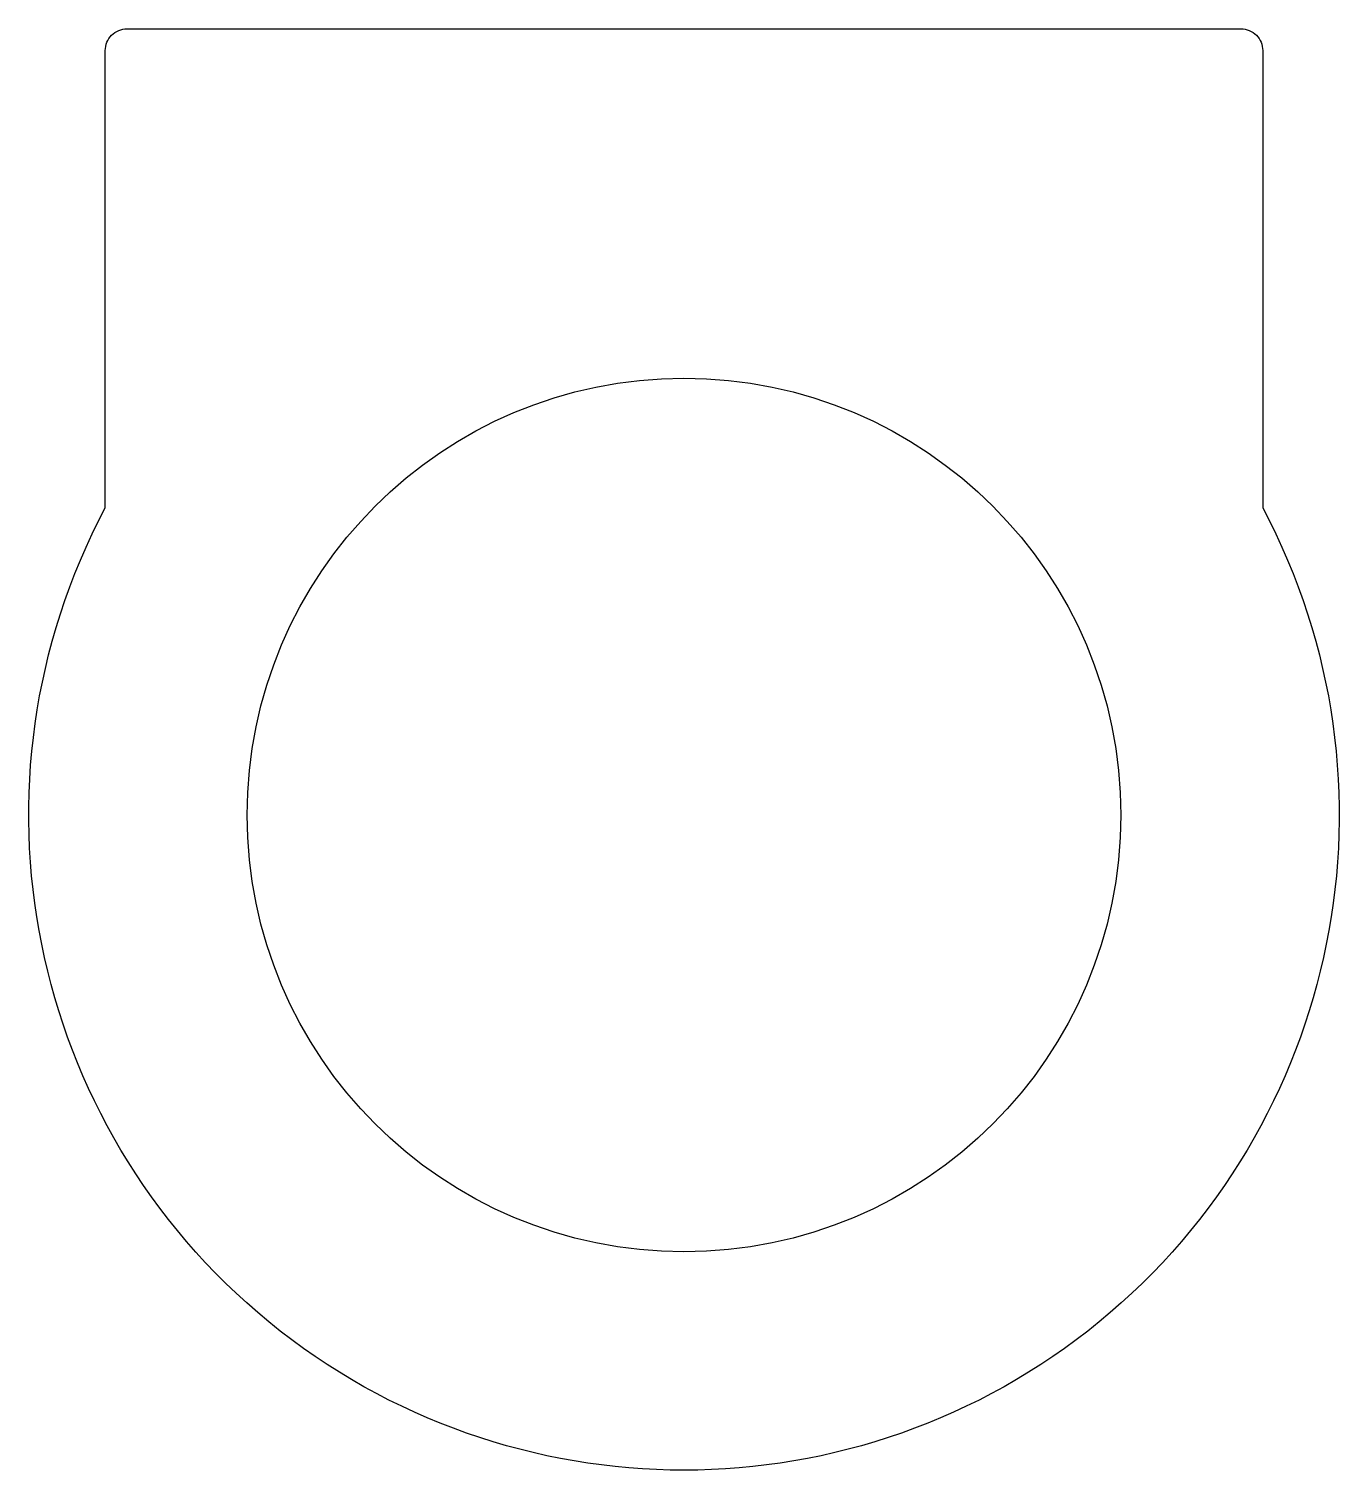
# Model space of a CAD drawing. Extents: x 135.2 to 195.2, y 179.7 to 245.7.
import ezdxf

# ---------------------------------------------------------------- set-up
doc = ezdxf.new("R2010")
doc.units = 0
doc.layers.add('ANA', color=220, linetype='CONTINUOUS')

msp = doc.modelspace()

# ---------------------------------------------------------------- linework, layer by layer
at = {"layer": 'ANA'}
msp.add_lwpolyline([(138.655, 223.76), (138.655, 244.698, -0.414214), (139.655, 245.698), (190.655, 245.698, -0.414214), (191.655, 244.698), (191.655, 223.76, -1.662731)], format="xyb", close=True, dxfattribs=at)
msp.add_circle((165.155, 209.698), 20, dxfattribs=at)

doc.saveas('drawing.dxf')
